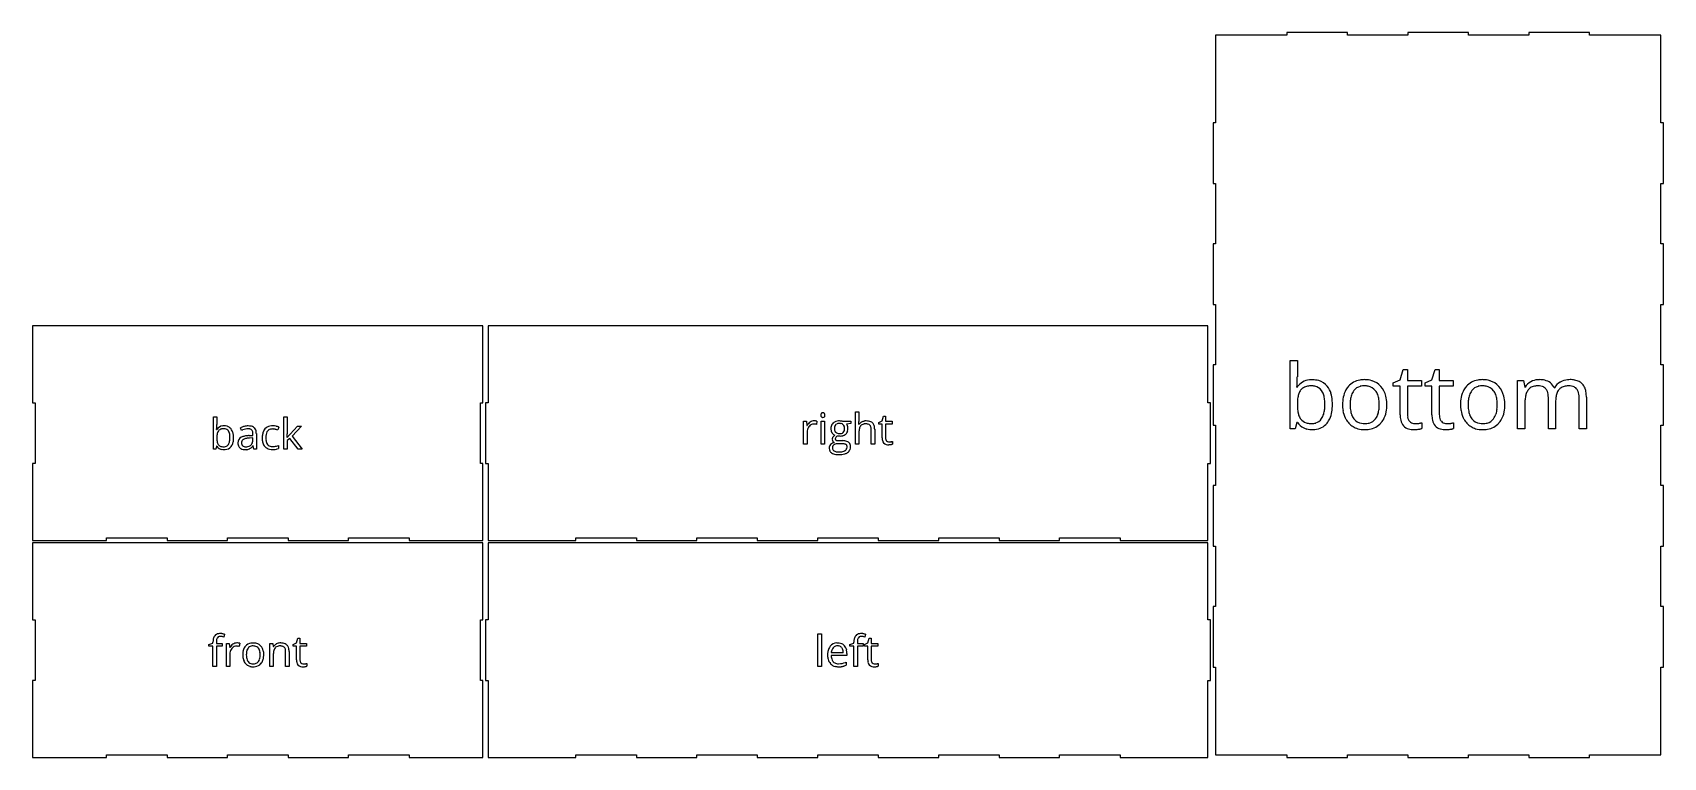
# Model space of a CAD drawing. Header units: millimetres. Extents: x 0 to 1901, y 3 to 848.
import ezdxf

# ---------------------------------------------------------------- set-up
doc = ezdxf.new("R2010")
doc.units = ezdxf.units.MM

msp = doc.modelspace()

# ---------------------------------------------------------------- linework, layer by layer
at = {"layer": 'back_labelLayer'}
for p, q in [((210.7, 362.3), (210.7, 400.2)), ((210.7, 400.2), (214.7, 400.2)), ((214.7, 400.2), (214.7, 391)), ((292.9, 362.3), (292.9, 400.2)), ((292.9, 400.2), (296.9, 400.2)), ((296.9, 400.2), (296.9, 380.1)), ((214.5, 385.4), (214.7, 385.4)), ((243.6, 384.1), (242.3, 387.2)), ((260.8, 380.5), (260.8, 362.3)), ((287, 388.1), (285.7, 384.7)), ((300.1, 379.9), (308.8, 389)), ((313.6, 389), (302.7, 377.6)), ((308.8, 389), (313.6, 389)), ((213.6, 362.3), (210.7, 362.3)), ((214.4, 365.7), (213.6, 362.3)), ((214.7, 365.7), (214.4, 365.7)), ((252.3, 378.1), (256.8, 378.3)), ((256.7, 375.4), (252.7, 375.2)), ((256.7, 373), (256.7, 375.4)), ((256.8, 378.3), (256.8, 380)), ((257, 366.1), (256.8, 366.1)), ((257.8, 362.3), (257, 366.1)), ((260.8, 362.3), (257.8, 362.3)), ((286.6, 366.7), (286.6, 363.2)), ((296.9, 362.3), (292.9, 362.3)), ((296.7, 375.9), (296.9, 375.9)), ((300, 374.9), (296.9, 372.3)), ((296.9, 372.3), (296.9, 362.3)), ((309.4, 362.3), (300, 374.9)), ((302.7, 377.6), (314.3, 362.3)), ((314.3, 362.3), (309.4, 362.3))]:
    msp.add_line(p, q, dxfattribs=at)
for centre, radius, start, end in [((153.7, 390.1), 61, 355.7239, 358.1259), ((164.1, 389.4), 50.6, 355.4715, 355.6528), ((130.2, 390.9), 84.5, 358.1123, 0.0484), ((222.3, 380.2), 9.21, 95.1835, 145.1109), ((227.5, 377.6), 12.7, 160.8926, 171.2334), ((222.1, 379.5), 6.94, 143.3382, 161.256), ((220.8, 380.4), 5.39, 120.1403, 142.4249), ((221.6, 378.9), 7.05, 100.4469, 119.6701), ((222.4, 374.7), 11.4, 89.5731, 100.7324), ((223.1, 375.6), 13.8, 89.8743, 96.8145), ((222.6, 376.7), 9.37, 78.6781, 90.375), ((223.2, 377.1), 12.4, 74.2393, 90.5624), ((223.4, 380.1), 5.91, 35.5408, 79.8011), ((224.1, 380.1), 9.27, 38.5631, 74.067), ((222.7, 379.6), 6.72, 32.7034, 35.5243), ((220.9, 378.5), 8.81, 15.7779, 32.0151), ((215.1, 376.8), 14.9, 6.1649, 16.0396), ((222, 378.4), 11.9, 16.4709, 38.4075), ((215.9, 376.5), 18.3, 5.1338, 16.7973), ((251.2, 370.7), 18.7, 106.3569, 118.335), ((255.4, 359.6), 27.1, 112.2122, 115.9641), ((252.8, 366.4), 19.9, 103.6227, 112.432), ((252, 368.2), 21.3, 104.5162, 106.549), ((251.4, 370.7), 18.8, 90.0714, 104.6521), ((251.2, 372.9), 13.2, 90.4485, 103.7665), ((251.2, 376.1), 10, 83.6507, 90.1753), ((251.5, 372.3), 17.1, 81.568, 90.3249), ((251.6, 379.5), 6.62, 70.5716, 83.9929), ((252.4, 381.8), 4.11, 42.7296, 71.038), ((252.5, 378.8), 10.6, 68.2273, 81.7494), ((252.1, 381.6), 4.52, 20.4094, 41.4479), ((249.6, 380.7), 7.19, 7.8273, 20.6042), ((253.8, 382.2), 6.9, 47.8683, 68.2934), ((245.2, 380), 11.6, 359.6933, 8.0036), ((254.1, 382.7), 6.42, 19.2331, 46.6741), ((250.3, 381.3), 10.4, 6.3379, 19.6815), ((244.8, 380.6), 15.9, 359.8027, 6.6583), ((282.2, 377), 14.4, 153.0875, 170.1051), ((279.2, 378.5), 11.2, 138.655, 152.6854), ((278.7, 378.9), 10.5, 101.4913, 138.3134), ((285.5, 376.5), 13.6, 160.1418, 175.1368), ((279.1, 379), 6.8, 114.4266, 161.6633), ((279.8, 376.9), 8.99, 88.7194, 112.5668), ((280, 373.6), 15.9, 89.5892, 102.1788), ((280, 376.9), 8.98, 87.6749, 89.9748), ((280.1, 371.2), 18.3, 77.7702, 89.9475), ((279.8, 374.3), 11.6, 81.691, 87.5079), ((279.1, 369.2), 16.7, 77.2999, 81.7345), ((278.1, 364.5), 21.5, 74.7802, 77.4497), ((279.1, 367.9), 18, 68.3294, 74.8831), ((279.7, 369.3), 20.2, 74.6797, 77.9579), ((281.6, 376.1), 13.2, 70.0946, 74.7386), ((283.4, 380.9), 8.01, 63.5034, 70.1861), ((284.2, 382.7), 6.04, 62.9282, 63.1884), ((236.6, 376.2), 21.8, 171.0668, 177.8457), ((245.9, 375.7), 31.2, 177.6177, 180.0425), ((241.5, 375.5), 26.8, 179.7763, 185.7075), ((222, 370.9), 8.98, 215.585, 245.8362), ((231, 374.5), 16.2, 185.5925, 194.2051), ((224.2, 372.7), 9.18, 193.943, 208.0218), ((221.4, 371.3), 6.11, 208.5537, 217.5605), ((221.2, 371.2), 5.88, 218.169, 253.8047), ((222.7, 372.5), 10.7, 245.9802, 255.5456), ((222.3, 374.6), 9.41, 253.1382, 266.8483), ((223.1, 374.1), 12.3, 255.7755, 270.3185), ((222.6, 378.2), 13, 266.3776, 270.051), ((222.7, 373.2), 8.08, 269.3869, 285.8631), ((223.1, 375.5), 13.7, 269.9226, 275.5482), ((223.8, 371.4), 9.59, 274.064, 321.4081), ((223.3, 371.1), 5.83, 286.0163, 326.8497), ((220.4, 373), 9.3, 326.7105, 343.6662), ((215, 374.6), 15, 343.4171, 353.6369), ((206.1, 375.8), 23.9, 359.7681, 6.3095), ((206.8, 375.6), 23.2, 353.4935, 0.2205), ((222.4, 372.5), 11.4, 321.3161, 335.5436), ((218.8, 374.1), 15.4, 335.8306, 350.8255), ((210.5, 375.5), 23.8, 350.6563, 0.338), ((208.2, 375.7), 26, 359.8779, 5.4094), ((246.3, 369.9), 7.01, 115.4905, 182.3568), ((249.5, 369.6), 10.2, 179.5457, 192.6949), ((246.1, 368.7), 6.66, 192.0828, 227.4521), ((246.3, 369), 6.98, 227.769, 237.805), ((246.9, 370.1), 8.22, 238.3273, 258.9184), ((249.8, 363.5), 14.3, 101.3568, 117.0799), ((247.9, 370), 4.32, 120.9734, 172.418), ((250, 369.6), 6.4, 171.2122, 180.2058), ((249.3, 369.6), 5.79, 179.5266, 192.7787), ((247.4, 369.1), 3.78, 192.3264, 222.058), ((247.2, 369), 3.61, 222.5805, 229.2547), ((247.7, 369.6), 4.41, 229.7837, 254.2724), ((247.7, 374.2), 12.4, 258.672, 270.4047), ((249, 368.4), 6.22, 113.5887, 121.6805), ((250.5, 364.8), 10.1, 102.7995, 113.2433), ((248.4, 371.8), 6.69, 253.9397, 266.4534), ((252.6, 350.3), 27.8, 92.4696, 101.7065), ((247.8, 380), 18.2, 269.9539, 273.1491), ((248.6, 374.2), 9.11, 266.0783, 270.059), ((252.3, 357.1), 18.1, 96.3545, 102.9953), ((248.7, 376.3), 11.2, 269.5792, 282.0414), ((248.1, 375.5), 13.8, 272.9335, 281.4139), ((253.6, 345.5), 29.8, 91.8565, 96.4478), ((249, 371.2), 9.35, 281.298, 293.7314), ((249.5, 372.7), 7.46, 281.7121, 306.4594), ((253.5, 338.6), 39.6, 91.7165, 92.9096), ((249.7, 369.5), 7.47, 294.3933, 304.7372), ((249.9, 372.1), 6.77, 306.9881, 313.856), ((247.7, 372.3), 10.9, 304.8486, 314.8531), ((249.8, 372), 6.79, 314.1892, 347.427), ((243.6, 376.5), 16.8, 314.7445, 321.7072), ((246.4, 372.9), 10.3, 346.9178, 0.2825), ((243.8, 373), 12.9, 359.8179, 0.0004), ((290, 375.6), 22.4, 169.8978, 180.3689), ((292.1, 375.4), 24.5, 179.9389, 183.9815), ((285.5, 374.9), 17.9, 183.5914, 196.354), ((279.6, 373.1), 11.7, 196.0167, 221.1349), ((278.5, 372.2), 10.3, 221.7976, 256.8021), ((294.2, 375.6), 22.4, 174.531, 180.155), ((291.5, 375.4), 19.6, 179.7041, 188.0744), ((284.4, 374.4), 12.5, 187.9315, 200.3885), ((280.6, 373), 8.41, 200.4183, 216.6393), ((279, 371.8), 6.44, 216.9695, 261.3103), ((279.7, 376.9), 15.1, 256.4244, 270.489), ((279.7, 375.1), 9.81, 260.1359, 270.2692), ((279.6, 382.3), 17, 270.2658, 286.2891), ((279.8, 384), 22.2, 269.9655, 272.8643), ((280.2, 378.8), 17, 272.5981, 282.1878), ((281.3, 373.4), 11.5, 282.0344, 296.9455), ((278.6, 386.1), 20.9, 286.0461, 292.3654), ((165.2, 385.2), 131.9, 356.0329, 356.6443), ((128.6, 387.6), 168.5, 356.0207, 356.0552), ((217.5, 382.1), 79.5, 356.6325, 357.491), ((269.9, 380.1), 27, 358.2739, 359.8928), ((248.9, 380.7), 48, 357.5041, 358.3307), ((316.5, 362.1), 24, 142.3234, 144.7075), ((329.3, 352.2), 40.1, 140.4331, 142.3366), ((345.9, 338.5), 61.7, 139.2799, 140.4703), ((365.2, 322), 87.1, 138.3418, 139.2877)]:
    msp.add_arc(centre, radius, start, end, dxfattribs=at)
at = {"layer": 'back_outsideCutPath'}
for p, q in [((0, 506), (0, 416.2)), ((525, 506), (0, 506)), ((525, 486.8), (525, 506)), ((525, 416.2), (525, 486.8)), ((0, 416.2), (3, 416.2)), ((3, 416.2), (3, 345.8)), ((522, 345.8), (522, 416.2)), ((522, 416.2), (525, 416.2)), ((3, 345.8), (0, 345.8)), ((0, 345.8), (0, 275.2)), ((525, 345.8), (522, 345.8)), ((525, 256), (525, 345.8)), ((0, 275.2), (0, 256)), ((0, 256), (86.2, 256)), ((86.2, 256), (86.2, 259)), ((86.2, 259), (156.8, 259)), ((156.8, 259), (156.8, 256)), ((156.8, 256), (227.2, 256)), ((227.2, 256), (227.2, 259)), ((227.2, 259), (297.8, 259)), ((297.8, 259), (297.8, 256)), ((297.8, 256), (368.2, 256)), ((368.2, 256), (368.2, 259)), ((368.2, 259), (438.8, 259)), ((438.8, 259), (438.8, 256)), ((438.8, 256), (509.2, 256)), ((509.2, 256), (525, 256))]:
    msp.add_line(p, q, dxfattribs=at)
at = {"layer": 'bottom_labelLayer'}
for p, q in [((1465.8, 386.1), (1465.8, 465.9)), ((1465.8, 465.9), (1474.3, 465.9)), ((1474.3, 465.9), (1474.3, 446.5)), ((1586.1, 439.8), (1594.2, 443.3)), ((1586.1, 435.7), (1586.1, 439.8)), ((1594.2, 443.3), (1597.7, 455.3)), ((1597.7, 455.3), (1602.7, 455.3)), ((1602.7, 455.3), (1602.7, 442.3)), ((1602.7, 442.3), (1619, 442.3)), ((1619, 442.3), (1619, 435.7)), ((1623.2, 439.8), (1631.2, 443.3)), ((1623.2, 435.7), (1623.2, 439.8)), ((1631.2, 443.3), (1634.8, 455.3)), ((1634.8, 455.3), (1639.7, 455.3)), ((1639.7, 455.3), (1639.7, 442.3)), ((1639.7, 442.3), (1656, 442.3)), ((1656, 442.3), (1656, 435.7)), ((1731.1, 386.1), (1731.1, 442.3)), ((1731.1, 442.3), (1738, 442.3)), ((1738, 442.3), (1739.4, 434.6)), ((1473.9, 434.8), (1474.3, 434.8)), ((1594.2, 435.7), (1586.1, 435.7)), ((1594.2, 402.3), (1594.2, 435.7)), ((1619, 435.7), (1602.7, 435.7)), ((1602.7, 435.7), (1602.7, 402.6)), ((1631.2, 435.7), (1623.2, 435.7)), ((1631.2, 402.3), (1631.2, 435.7)), ((1656, 435.7), (1639.7, 435.7)), ((1639.7, 435.7), (1639.7, 402.6)), ((1739.4, 434.6), (1739.8, 434.6)), ((1766.9, 386.1), (1766.9, 422.7)), ((1773.6, 433.8), (1774.1, 433.8)), ((1802.7, 386.1), (1802.7, 422.7)), ((1811.2, 422.8), (1811.2, 386.1)), ((1739.6, 415.6), (1739.6, 386.1)), ((1775.4, 417.5), (1775.4, 386.1)), ((1471.9, 386.1), (1465.8, 386.1)), ((1473.7, 393.4), (1471.9, 386.1)), ((1474.3, 393.4), (1473.7, 393.4)), ((1619.4, 393.2), (1619.4, 386.6)), ((1656.4, 393.2), (1656.4, 386.6)), ((1739.6, 386.1), (1731.1, 386.1)), ((1775.4, 386.1), (1766.9, 386.1)), ((1811.2, 386.1), (1802.7, 386.1))]:
    msp.add_line(p, q, dxfattribs=at)
for centre, radius, start, end in [((1346.2, 444.7), 128, 355.7239, 358.1259), ((1296.8, 446.4), 177.4, 358.1123, 0.0484), ((1490.2, 423.8), 19.4, 95.1835, 145.1109), ((1491.9, 414.2), 29.1, 89.8743, 96.8145), ((1492.2, 417.2), 26, 74.2393, 90.5624), ((1493.9, 423.5), 19.5, 38.5631, 74.067), ((1550.6, 420.6), 22.5, 99.1759, 137.9833), ((1552.8, 410.3), 33.1, 89.7326, 100.076), ((1553.2, 414.7), 28.6, 73.5223, 90.5692), ((1554.9, 420.8), 22.3, 41.1446, 73.2134), ((1688.1, 420.6), 22.5, 99.1759, 137.9833), ((1690.3, 410.3), 33.1, 89.7326, 100.076), ((1690.8, 414.7), 28.6, 73.5223, 90.5692), ((1692.4, 420.8), 22.3, 41.1446, 73.2134), ((1754.2, 426.1), 16.7, 117.121, 149.5424), ((1755.9, 423.1), 20.2, 93.8343, 117.5072), ((1756.4, 418.9), 24.4, 89.9662, 94.2831), ((1756.7, 415.5), 27.9, 77.5572, 90.5513), ((1759.3, 426.6), 16.4, 52.7027, 78.0054), ((1760.2, 428.3), 14.5, 22.2098, 51.4971), ((1789.5, 425), 17.8, 119.4042, 150.1829), ((1791.4, 422), 21.3, 118.2584, 120.063), ((1791.4, 421.8), 21.5, 95.8635, 117.9693), ((1792.2, 416.5), 26.9, 89.9197, 96.2618), ((1792.4, 413.8), 29.6, 79.9361, 90.3804), ((1794.4, 424.4), 18.7, 62.9723, 80.1665), ((1796.4, 428.7), 14, 44.229, 62.6229), ((1795.8, 428.4), 14.7, 19.5612, 43.3161), ((1368, 443.2), 106.2, 355.4715, 355.6529), ((1520.1, 415.3), 45.8, 171.0668, 177.8457), ((1501.2, 418.4), 26.6, 160.8926, 171.2334), ((1489.8, 422.4), 14.6, 143.3382, 161.256), ((1487.1, 424.2), 11.3, 120.1403, 142.4249), ((1488.7, 421.1), 14.8, 100.4469, 119.6701), ((1490.5, 412.2), 23.9, 89.5731, 100.7324), ((1490.8, 416.4), 19.7, 78.6781, 90.375), ((1492.5, 423.5), 12.4, 35.5408, 79.8011), ((1491.1, 422.5), 14.1, 32.7034, 35.5242), ((1487.3, 420.3), 18.5, 15.7779, 32.0151), ((1475.1, 416.8), 31.2, 6.1649, 16.0396), ((1456.1, 414.6), 50.3, 359.7681, 6.3095), ((1489.5, 420.1), 25.1, 16.4709, 38.4075), ((1476.7, 416.1), 38.4, 5.1338, 16.7973), ((1460.6, 414.4), 54.6, 359.8779, 5.4094), ((1571.2, 414.6), 44.2, 169.2443, 180.3881), ((1556.2, 417.5), 28.9, 150.7111, 169.4695), ((1551.4, 420), 23.5, 138.1759, 150.2287), ((1580.8, 414.5), 45, 173.0086, 180.2464), ((1564.5, 416.5), 28.6, 162.0653, 173.1675), ((1554.1, 420), 17.6, 142.9026, 162.375), ((1550.8, 422.3), 13.6, 103.4685, 142.3119), ((1552.5, 415.9), 20.3, 89.4806, 103.8805), ((1552.8, 414.6), 21.5, 79.3453, 90.3175), ((1554.4, 421.9), 14, 37.9578, 80.4006), ((1551.6, 419.9), 17.5, 20.0257, 37.4351), ((1542.9, 416.7), 26.8, 7.744, 20.069), ((1527.3, 414.5), 42.5, 359.7076, 7.8973), ((1551.7, 418.1), 26.5, 13.5014, 41.0703), ((1539.3, 414.9), 39.3, 1.1277, 13.88), ((1708.7, 414.6), 44.2, 169.2443, 180.3881), ((1693.7, 417.5), 28.9, 150.7111, 169.4695), ((1688.9, 420), 23.5, 138.1759, 150.2287), ((1718.3, 414.5), 45, 173.0086, 180.2464), ((1702.1, 416.5), 28.6, 162.0653, 173.1675), ((1691.7, 420), 17.6, 142.9026, 162.375), ((1688.3, 422.3), 13.6, 103.4685, 142.3119), ((1690, 415.9), 20.3, 89.4806, 103.8805), ((1690.3, 414.6), 21.5, 79.3453, 90.3175), ((1692, 421.9), 14, 37.9578, 80.4006), ((1689.1, 419.9), 17.5, 20.0257, 37.4351), ((1680.4, 416.7), 26.8, 7.744, 20.069), ((1664.9, 414.5), 42.5, 359.7076, 7.8973), ((1689.2, 418.1), 26.5, 13.5014, 41.0703), ((1676.9, 414.9), 39.3, 1.1277, 13.88), ((1782.4, 416.4), 42.8, 171.3042, 178.3502), ((1765.1, 419.1), 25.3, 161.0234, 171.4469), ((1754.7, 422.7), 14.3, 143.077, 161.3914), ((1752.1, 424.5), 11.2, 123.7021, 142.3022), ((1753.2, 422.6), 13.4, 101.1546, 123.0656), ((1754.9, 415), 21.1, 89.5573, 101.4832), ((1755.1, 416.2), 19.9, 85.5238, 90.0793), ((1755.6, 422), 14.1, 72.3601, 85.9562), ((1757.3, 426.9), 8.93, 41.0611, 72.8994), ((1756.1, 426.1), 10.3, 20.7071, 40.0218), ((1751, 424.2), 15.8, 7.9865, 20.795), ((1741.8, 422.8), 25.1, 359.6948, 8.1472), ((1812.8, 417.7), 37.4, 172.3777, 180.183), ((1798.6, 419.7), 23.1, 160.8732, 172.5273), ((1790.1, 422.7), 14.1, 140.9765, 161.1699), ((1787.9, 424.4), 11.3, 122.3597, 140.2884), ((1789.1, 422.1), 13.8, 101.0032, 121.7841), ((1790.8, 414.2), 21.9, 89.5621, 101.2962), ((1790.9, 416.4), 19.8, 85.8145, 90.0685), ((1791.5, 422), 14.1, 72.6395, 86.2568), ((1793.1, 426.9), 8.96, 41.0408, 73.1793), ((1792, 426.1), 10.3, 20.7071, 40.0218), ((1786.9, 424.2), 15.8, 7.9865, 20.795), ((1777.6, 422.8), 25.1, 359.6948, 8.1472), ((1786.9, 425), 24.2, 7.5042, 19.9645), ((1772.2, 423), 39, 359.7107, 7.6907), ((1539.9, 414.3), 65.6, 177.6177, 180.0425), ((1530.6, 414.1), 56.3, 179.7763, 185.7075), ((1508.4, 411.8), 34, 185.5925, 194.2051), ((1494.2, 408.1), 19.3, 193.943, 208.0218), ((1486.3, 408.7), 19.5, 326.7105, 343.6662), ((1474.9, 412.1), 31.4, 343.4171, 353.6369), ((1457.7, 414.2), 48.8, 353.4935, 0.2205), ((1482.7, 411), 32.3, 335.8306, 350.8255), ((1465.3, 414), 49.9, 350.6563, 0.338), ((1569.6, 414.1), 42.6, 179.7745, 189.0933), ((1558.6, 412.3), 31.5, 188.9102, 205.3171), ((1578.9, 414.1), 43.1, 179.706, 187.9161), ((1563.1, 411.8), 27.1, 187.7639, 200.0977), ((1554.4, 408.6), 17.9, 200.0846, 216.9132), ((1550.9, 408.8), 18.3, 323.0089, 342.639), ((1540.4, 412.3), 29.3, 342.3616, 353.7538), ((1525, 414.1), 44.8, 353.5363, 0.2014), ((1549.5, 411), 28.9, 330.2507, 349.4116), ((1534.7, 414), 44, 349.1762, 0.3863), ((1528.7, 414.3), 49.9, 359.9919, 1.542), ((1620.9, 402), 26.8, 179.3551, 192.8478), ((1619.8, 402.5), 17.1, 179.6417, 189.7506), ((1613.7, 401.4), 11, 189.548, 205.7874), ((1658, 402), 26.8, 179.3551, 192.8478), ((1656.9, 402.5), 17.1, 179.6417, 189.7506), ((1650.8, 401.4), 11, 189.548, 205.7874), ((1707.1, 414.1), 42.6, 179.7745, 189.0933), ((1696.2, 412.3), 31.5, 188.9102, 205.3171), ((1716.5, 414.1), 43.1, 179.706, 187.9161), ((1700.7, 411.8), 27.1, 187.7639, 200.0977), ((1691.9, 408.6), 17.9, 200.0846, 216.9132), ((1688.4, 408.8), 18.3, 323.0089, 342.639), ((1678, 412.3), 29.3, 342.3616, 353.7538), ((1662.5, 414.1), 44.8, 353.5363, 0.2014), ((1687, 411), 28.9, 330.2507, 349.4116), ((1672.2, 414), 44, 349.1762, 0.3863), ((1666.2, 414.3), 49.9, 359.9919, 1.542), ((1798.9, 415.6), 59.3, 178.0976, 180.0253), ((1822.6, 417.5), 47.2, 179.894, 180.0001), ((1489.6, 404.3), 18.8, 215.585, 245.8362), ((1488.4, 405.2), 12.8, 208.5537, 217.5605), ((1487.9, 405), 12.3, 218.169, 253.8047), ((1491, 407.6), 22.5, 245.9802, 255.5456), ((1490.2, 412), 19.8, 253.1382, 266.8483), ((1491.8, 410.9), 25.8, 255.7755, 270.3185), ((1490.9, 419.6), 27.4, 266.3776, 270.0511), ((1491.1, 409.2), 17, 269.3869, 285.8631), ((1492, 414), 28.9, 269.9226, 275.5482), ((1493.3, 405.3), 20.1, 274.064, 321.4081), ((1492.3, 404.6), 12.2, 286.0163, 326.8497), ((1490.4, 407.7), 23.9, 321.3161, 335.5436), ((1555.4, 410.9), 28, 205.656, 208.4461), ((1551.2, 408.3), 23, 207.7947, 238.6758), ((1551.5, 408.9), 23.7, 238.8116, 253.2428), ((1551.2, 406.3), 13.9, 217.301, 261.7099), ((1552.4, 412.4), 27.3, 253.5437, 270.4182), ((1552.7, 413.4), 21.1, 260.5033, 270.2477), ((1552.7, 418.1), 33, 269.7503, 279.8033), ((1553, 412), 19.8, 269.4482, 284.7256), ((1554.5, 406.2), 13.8, 284.5662, 322.6334), ((1554.8, 408), 22.7, 278.8959, 317.9979), ((1554, 408.7), 23.7, 318.144, 329.7566), ((1607.5, 398.3), 12.9, 190.3818, 253.8772), ((1611.3, 400.3), 8.26, 206.1294, 221.4084), ((1610.1, 407.3), 22.2, 253.7848, 270.8853), ((1611, 400.1), 7.91, 221.5949, 262.3505), ((1611.6, 403.5), 11.4, 261.3266, 270.1913), ((1610.5, 406.9), 21.8, 270.0031, 270.7606), ((1610.3, 411.6), 26.5, 270.8933, 275.5484), ((1611.7, 420.1), 28, 269.8804, 278.3028), ((1609.3, 421.9), 36.9, 275.526, 279.294), ((1610.2, 417), 31.8, 279.1863, 280.1143), ((1612, 417.9), 25.8, 278.4155, 279.008), ((1611.6, 409.2), 24, 280.007, 283.3735), ((1608.9, 437.9), 46, 278.959, 280.5104), ((1613.8, 400.3), 14.8, 283.3069, 288.1198), ((1611.9, 421.9), 29.7, 280.4848, 282.6268), ((1614.5, 410.3), 17.8, 282.5877, 285.5795), ((1615.8, 394.2), 8.37, 287.9888, 295.3048), ((1615.8, 405.4), 12.8, 285.7238, 286.2563), ((1644.5, 398.3), 12.9, 190.3818, 253.8772), ((1648.3, 400.3), 8.26, 206.1294, 221.4084), ((1647.2, 407.3), 22.2, 253.7848, 270.8853), ((1648.1, 400.1), 7.91, 221.5949, 262.3505), ((1648.7, 403.5), 11.4, 261.3266, 270.1913), ((1647.5, 406.9), 21.8, 270.0031, 270.7606), ((1647.4, 411.6), 26.5, 270.8933, 275.5484), ((1648.8, 420.1), 28, 269.8804, 278.3028), ((1646.4, 421.9), 36.9, 275.526, 279.294), ((1647.3, 417), 31.8, 279.1863, 280.1143), ((1649.1, 417.9), 25.8, 278.4155, 279.008), ((1648.7, 409.2), 24, 280.007, 283.3735), ((1645.9, 437.9), 46, 278.959, 280.5104), ((1648.9, 421.9), 29.7, 280.4848, 282.6268), ((1650.8, 400.3), 14.8, 283.3069, 288.1198), ((1651.6, 410.3), 17.8, 282.5877, 285.5795), ((1652.9, 394.2), 8.37, 287.9888, 295.3048), ((1652.9, 405.4), 12.8, 285.7238, 286.2563), ((1692.9, 410.9), 28, 205.656, 208.4461), ((1688.7, 408.3), 23, 207.7947, 238.6758), ((1689, 408.9), 23.7, 238.8116, 253.2428), ((1688.8, 406.3), 13.9, 217.301, 261.7099), ((1689.9, 412.4), 27.3, 253.5437, 270.4182), ((1690.2, 413.4), 21.1, 260.5033, 270.2477), ((1690.3, 418.1), 33, 269.7503, 279.8033), ((1690.5, 412), 19.8, 269.4482, 284.7256), ((1692.1, 406.2), 13.8, 284.5662, 322.6334), ((1692.4, 408), 22.7, 278.8959, 317.9979), ((1691.6, 408.7), 23.7, 318.144, 329.7566)]:
    msp.add_arc(centre, radius, start, end, dxfattribs=at)
at = {"layer": 'bottom_outsideCutPath'}
for p, q in [((1379, 845), (1379, 742.8)), ((1391.8, 845), (1379, 845)), ((1462.2, 845), (1391.8, 845)), ((1532.8, 848), (1462.2, 848)), ((1462.2, 848), (1462.2, 845)), ((1532.8, 845), (1532.8, 848)), ((1603.2, 845), (1532.8, 845)), ((1673.8, 848), (1603.2, 848)), ((1603.2, 848), (1603.2, 845)), ((1673.8, 845), (1673.8, 848)), ((1744.2, 845), (1673.8, 845)), ((1814.8, 848), (1744.2, 848)), ((1744.2, 848), (1744.2, 845)), ((1814.8, 845), (1814.8, 848)), ((1898, 845), (1814.8, 845)), ((1898, 813.2), (1898, 845)), ((1898, 742.8), (1898, 813.2)), ((1379, 742.8), (1376, 742.8)), ((1376, 742.8), (1376, 672.2)), ((1901, 742.8), (1898, 742.8)), ((1901, 672.2), (1901, 742.8)), ((1376, 672.2), (1379, 672.2)), ((1379, 672.2), (1379, 601.8)), ((1898, 601.8), (1898, 672.2)), ((1898, 672.2), (1901, 672.2)), ((1379, 601.8), (1376, 601.8)), ((1376, 601.8), (1376, 531.2)), ((1901, 601.8), (1898, 601.8)), ((1901, 531.2), (1901, 601.8)), ((1376, 531.2), (1379, 531.2)), ((1379, 531.2), (1379, 460.8)), ((1898, 460.8), (1898, 531.2)), ((1898, 531.2), (1901, 531.2)), ((1379, 460.8), (1376, 460.8)), ((1376, 460.8), (1376, 390.2)), ((1901, 460.8), (1898, 460.8)), ((1901, 390.2), (1901, 460.8)), ((1376, 390.2), (1379, 390.2)), ((1379, 390.2), (1379, 319.8)), ((1898, 319.8), (1898, 390.2)), ((1898, 390.2), (1901, 390.2)), ((1379, 319.8), (1376, 319.8)), ((1376, 319.8), (1376, 249.2)), ((1901, 319.8), (1898, 319.8)), ((1901, 249.2), (1901, 319.8)), ((1376, 249.2), (1379, 249.2)), ((1379, 249.2), (1379, 178.8)), ((1898, 178.8), (1898, 249.2)), ((1898, 249.2), (1901, 249.2)), ((1379, 178.8), (1376, 178.8)), ((1376, 178.8), (1376, 108.2)), ((1901, 178.8), (1898, 178.8)), ((1901, 108.2), (1901, 178.8)), ((1376, 108.2), (1379, 108.2)), ((1379, 108.2), (1379, 37.8)), ((1898, 6), (1898, 108.2)), ((1898, 108.2), (1901, 108.2)), ((1379, 37.8), (1379, 6)), ((1379, 6), (1462.2, 6)), ((1462.2, 6), (1462.2, 3)), ((1462.2, 3), (1532.8, 3)), ((1532.8, 3), (1532.8, 6)), ((1532.8, 6), (1603.2, 6)), ((1603.2, 6), (1603.2, 3)), ((1603.2, 3), (1673.8, 3)), ((1673.8, 3), (1673.8, 6)), ((1673.8, 6), (1744.2, 6)), ((1744.2, 6), (1744.2, 3)), ((1744.2, 3), (1814.8, 3)), ((1814.8, 3), (1814.8, 6)), ((1814.8, 6), (1885.2, 6)), ((1885.2, 6), (1898, 6))]:
    msp.add_line(p, q, dxfattribs=at)
at = {"layer": 'front_labelLayer'}
for p, q in [((205.4, 134.6), (210.2, 136)), ((205.4, 132.7), (205.4, 134.6)), ((210.2, 136), (210.2, 137.5)), ((214.3, 137.6), (214.3, 135.9)), ((214.3, 135.9), (221.1, 135.9)), ((221.1, 135.9), (221.1, 132.7)), ((223.8, 146.5), (222.8, 143.3)), ((226, 109.1), (226, 135.9)), ((226, 135.9), (229.3, 135.9)), ((229.3, 135.9), (229.8, 130.9)), ((241.4, 136.1), (240.8, 132.3)), ((276.6, 109.1), (276.6, 135.9)), ((276.6, 135.9), (279.9, 135.9)), ((279.9, 135.9), (280.5, 132.2)), ((303.7, 134.7), (307.6, 136.4)), ((303.7, 132.7), (303.7, 134.7)), ((307.6, 136.4), (309.3, 142.1)), ((309.3, 142.1), (311.6, 142.1)), ((311.6, 142.1), (311.6, 135.9)), ((311.6, 135.9), (319.4, 135.9)), ((319.4, 135.9), (319.4, 132.7)), ((210.2, 132.7), (205.4, 132.7)), ((210.2, 109.1), (210.2, 132.7)), ((221.1, 132.7), (214.3, 132.7)), ((214.3, 132.7), (214.3, 109.1)), ((229.8, 130.9), (230, 130.9)), ((230, 123.5), (230, 109.1)), ((280.5, 132.2), (280.7, 132.2)), ((280.6, 123.2), (280.6, 109.1)), ((294.9, 109.1), (294.9, 126.4)), ((298.9, 126.6), (298.9, 109.1)), ((307.6, 132.7), (303.7, 132.7)), ((307.6, 116.8), (307.6, 132.7)), ((319.4, 132.7), (311.6, 132.7)), ((311.6, 132.7), (311.6, 117)), ((214.3, 109.1), (210.2, 109.1)), ((230, 109.1), (226, 109.1)), ((280.6, 109.1), (276.6, 109.1)), ((298.9, 109.1), (294.9, 109.1)), ((319.6, 112.5), (319.6, 109.4))]:
    msp.add_line(p, q, dxfattribs=at)
for centre, radius, start, end in [((226.6, 137.7), 16.4, 167.5776, 180.6587), ((218.9, 139.5), 8.5, 141.7434, 168.2322), ((217.7, 140.2), 7.11, 98.2551, 139.6203), ((228.2, 137.8), 13.9, 171.6528, 178.4384), ((233.4, 137.6), 19.1, 178.1973, 180.0232), ((222.6, 138.7), 8.28, 161.8438, 171.7847), ((219.2, 139.8), 4.69, 145.0689, 162.1802), ((218.2, 140.5), 3.51, 102.7677, 144.338), ((218.8, 135.1), 12.3, 89.6697, 99.9314), ((218.7, 138.6), 5.47, 89.4859, 103.4198), ((218.8, 134.3), 13.1, 81.5641, 89.7017), ((218.7, 135.3), 8.72, 83.0761, 89.7927), ((218.2, 131), 13, 76.5183, 83.0217), ((217.9, 127.9), 19.5, 75.974, 81.6565), ((216.7, 124.6), 19.7, 71.9613, 76.5918), ((216.3, 121.4), 26.2, 73.2964, 76.0946), ((241.9, 124.2), 13.7, 139.4139, 150.6033), ((239.4, 126.3), 10.5, 124.2321, 139.4161), ((238.1, 128.3), 8.08, 89.6797, 124.4406), ((238.2, 117.8), 18.6, 84.9923, 90.1281), ((238.7, 122.8), 13.6, 78.4892, 85.0266), ((256.1, 125.5), 10.7, 99.1759, 137.9833), ((257.2, 120.6), 15.7, 89.7326, 100.076), ((257.4, 122.7), 13.6, 73.5223, 90.5692), ((258.2, 125.6), 10.6, 41.1446, 73.2134), ((287.7, 127.8), 8.21, 116.9443, 147.6526), ((288.5, 126.4), 9.87, 115.8072, 117.6067), ((288.9, 125.4), 11, 94.3227, 115.5454), ((289.2, 123.1), 13.3, 89.9579, 94.7109), ((289.3, 120.4), 16, 80.5585, 90.3538), ((290.3, 126.2), 10.1, 65.1094, 80.7638), ((291.5, 128.7), 7.28, 46.5584, 64.8782), ((291.6, 129), 7.02, 19.3849, 45.5997), ((242.3, 123.5), 12.3, 173.6908, 180.0883), ((239.3, 124), 9.25, 138.9576, 174.5422), ((239.6, 123.7), 9.61, 135.6209, 138.8378), ((237.8, 125.7), 7.02, 89.6335, 137.0881), ((237.9, 123.2), 9.51, 87.3437, 89.966), ((237.7, 120.2), 12.4, 81.5884, 87.1917), ((236.9, 114.9), 17.9, 77.4454, 81.636), ((265.9, 122.7), 21, 169.2443, 180.3881), ((265.2, 122.4), 20.3, 179.7745, 189.0933), ((260, 121.6), 15, 188.9102, 205.3171), ((258.8, 124.1), 13.8, 150.7111, 169.4695), ((258.4, 120.9), 13.3, 205.656, 208.4461), ((256.4, 119.7), 11, 207.7947, 238.6758), ((256.5, 125.2), 11.2, 138.1759, 150.2287), ((270.5, 122.6), 21.4, 173.0086, 180.2464), ((269.6, 122.4), 20.5, 179.706, 187.9161), ((262.8, 123.6), 13.6, 162.0653, 173.1675), ((262.1, 121.3), 12.9, 187.7639, 200.0977), ((257.8, 125.3), 8.38, 142.9026, 162.375), ((257.9, 119.8), 8.5, 200.0846, 216.9132), ((256.2, 126.4), 6.45, 103.4685, 142.3119), ((256.4, 118.7), 6.64, 217.301, 261.7099), ((257, 123.3), 9.65, 89.4806, 103.8805), ((257.2, 122.7), 10.2, 79.3453, 90.3175), ((258, 126.2), 6.67, 37.9578, 80.4006), ((258, 118.7), 6.55, 284.5662, 322.6334), ((256.6, 125.2), 8.34, 20.0257, 37.435), ((256.3, 119.9), 8.7, 323.0089, 342.6391), ((252.5, 123.7), 12.7, 7.744, 20.069), ((251.3, 121.6), 13.9, 342.3616, 353.7538), ((245, 122.6), 20.2, 359.7076, 7.8973), ((243.9, 122.4), 21.3, 353.5363, 0.2014), ((256.6, 124.3), 12.6, 13.5014, 41.0703), ((257.8, 119.8), 11.3, 318.144, 329.7566), ((255.6, 121), 13.7, 330.2507, 349.4116), ((250.8, 122.8), 18.7, 1.1277, 13.88), ((248.5, 122.4), 20.9, 349.1762, 0.3863), ((245.7, 122.5), 23.8, 359.9919, 1.542), ((299.8, 123.5), 19.1, 171.1766, 178.3218), ((306.6, 123.2), 26, 178.081, 180.0237), ((292.3, 124.7), 11.5, 159.9534, 171.3801), ((287.7, 126.4), 6.63, 140.1519, 160.3146), ((286.9, 126.9), 5.71, 118.5439, 139.1927), ((287.8, 125.2), 7.64, 100.1176, 118.1603), ((288.6, 120.7), 12.3, 89.5933, 100.3718), ((288.8, 122.2), 10.7, 84.0198, 90.1511), ((289.2, 125.6), 7.26, 71.0828, 84.3691), ((290.1, 128.2), 4.57, 43.3791, 71.5386), ((289.8, 128.1), 4.82, 22.7024, 42.342), ((287.7, 127.2), 7.16, 8.4931, 22.658), ((283.4, 126.5), 11.5, 359.6714, 8.6877), ((287.5, 127.5), 11.4, 6.9634, 19.8363), ((281.3, 126.6), 17.7, 359.7632, 7.2116), ((320.3, 116.7), 12.7, 179.3551, 192.8478), ((319.8, 116.9), 8.16, 179.6417, 189.7506), ((316.9, 116.4), 5.23, 189.548, 205.7874), ((315.7, 115.9), 3.93, 206.1294, 221.4084), ((256.5, 120), 11.3, 238.8116, 253.2428), ((257, 121.6), 13, 253.5437, 270.4182), ((257.1, 122.1), 10.1, 260.5033, 270.2477), ((257.1, 124.4), 15.7, 269.7503, 279.8033), ((257.3, 121.4), 9.41, 269.4482, 284.7256), ((258.1, 119.5), 10.8, 278.8959, 317.9979), ((313.9, 114.9), 6.13, 190.3818, 253.8772), ((315.2, 119.2), 10.6, 253.7848, 270.8853), ((315.6, 115.8), 3.76, 221.5949, 262.3505), ((315.9, 117.4), 5.42, 261.3266, 270.1913), ((315.3, 119), 10.4, 270.0031, 270.7606), ((315.3, 121.3), 12.6, 270.8933, 275.5484), ((315.9, 125.3), 13.3, 269.8804, 278.3028), ((314.8, 126.2), 17.6, 275.526, 279.2939), ((315.2, 123.8), 15.2, 279.1863, 280.1143), ((316.1, 124.2), 12.3, 278.4154, 279.008), ((315.9, 120.1), 11.4, 280.007, 283.3735), ((314.6, 133.8), 21.9, 278.959, 280.5105), ((316.9, 115.9), 7.05, 283.3069, 288.1198), ((316, 126.2), 14.2, 280.4847, 282.6268), ((317.2, 120.6), 8.47, 282.5877, 285.5795), ((317.9, 113), 3.99, 287.9888, 295.3048), ((317.9, 118.3), 6.09, 285.724, 286.256)]:
    msp.add_arc(centre, radius, start, end, dxfattribs=at)
at = {"layer": 'front_outsideCutPath'}
for p, q in [((0, 253), (0, 163.2)), ((525, 253), (0, 253)), ((525, 233.8), (525, 253)), ((525, 163.2), (525, 233.8)), ((0, 163.2), (3, 163.2)), ((3, 163.2), (3, 92.8)), ((522, 92.8), (522, 163.2)), ((522, 163.2), (525, 163.2)), ((3, 92.8), (0, 92.8)), ((0, 92.8), (0, 22.2)), ((525, 92.8), (522, 92.8)), ((525, 3), (525, 92.8)), ((0, 22.2), (0, 3)), ((0, 3), (86.2, 3)), ((86.2, 3), (86.2, 6)), ((86.2, 6), (156.8, 6)), ((156.8, 6), (156.8, 3)), ((156.8, 3), (227.2, 3)), ((227.2, 3), (227.2, 6)), ((227.2, 6), (297.8, 6)), ((297.8, 6), (297.8, 3)), ((297.8, 3), (368.2, 3)), ((368.2, 3), (368.2, 6)), ((368.2, 6), (438.8, 6)), ((438.8, 6), (438.8, 3)), ((438.8, 3), (509.2, 3)), ((509.2, 3), (525, 3))]:
    msp.add_line(p, q, dxfattribs=at)
at = {"layer": 'left_labelLayer'}
for p, q in [((915.5, 109.1), (915.5, 147.1)), ((915.5, 147.1), (919.6, 147.1)), ((919.6, 147.1), (919.6, 109.1)), ((952.6, 134.6), (957.4, 136)), ((952.6, 132.7), (952.6, 134.6)), ((957.4, 136), (957.4, 137.5)), ((961.5, 137.6), (961.5, 135.9)), ((961.5, 135.9), (968.3, 135.9)), ((968.3, 135.9), (968.3, 132.7)), ((969.6, 134.7), (973.5, 136.4)), ((969.6, 132.7), (969.6, 134.7)), ((971, 146.5), (970, 143.3)), ((973.5, 136.4), (975.2, 142.1)), ((975.2, 142.1), (977.5, 142.1)), ((977.5, 142.1), (977.5, 135.9)), ((977.5, 135.9), (985.3, 135.9)), ((985.3, 135.9), (985.3, 132.7)), ((949.3, 121.8), (930.9, 121.8)), ((931, 125.1), (945, 125.1)), ((949.3, 124.3), (949.3, 121.8)), ((957.4, 132.7), (952.6, 132.7)), ((957.4, 109.1), (957.4, 132.7)), ((968.3, 132.7), (961.5, 132.7)), ((961.5, 132.7), (961.5, 109.1)), ((973.5, 132.7), (969.6, 132.7)), ((973.5, 116.8), (973.5, 132.7)), ((985.3, 132.7), (977.5, 132.7)), ((977.5, 132.7), (977.5, 117)), ((919.6, 109.1), (915.5, 109.1)), ((948.2, 114), (948.2, 110.4)), ((961.5, 109.1), (957.4, 109.1)), ((985.5, 112.5), (985.5, 109.4))]:
    msp.add_line(p, q, dxfattribs=at)
for centre, radius, start, end in [((937.9, 126), 10.4, 92.4763, 140.5386), ((938.4, 122), 14.3, 89.9638, 93.9176), ((938.5, 124), 12.3, 74.2126, 90.545), ((939.3, 126.9), 9.39, 41.2065, 74.0233), ((973.8, 137.7), 16.4, 167.5776, 180.6587), ((966.1, 139.5), 8.5, 141.7434, 168.2322), ((964.9, 140.2), 7.11, 98.2551, 139.6203), ((975.4, 137.8), 13.9, 171.6528, 178.4384), ((980.6, 137.6), 19.1, 178.1973, 180.0232), ((969.8, 138.7), 8.28, 161.8438, 171.7847), ((966.4, 139.8), 4.69, 145.0689, 162.1802), ((965.4, 140.5), 3.51, 102.7677, 144.338), ((966, 135.1), 12.3, 89.6697, 99.9314), ((965.9, 138.6), 5.47, 89.4859, 103.4198), ((966, 134.3), 13.1, 81.5641, 89.7017), ((965.9, 135.3), 8.72, 83.0761, 89.7927), ((965.4, 131), 13, 76.5183, 83.0217), ((965.1, 127.9), 19.5, 75.974, 81.6565), ((963.9, 124.6), 19.7, 71.9613, 76.5918), ((963.5, 121.4), 26.2, 73.2964, 76.0946), ((948, 122.4), 21.3, 168.9539, 180.3843), ((949.8, 122.3), 23.1, 179.9887, 181.7991), ((944.6, 122), 17.9, 181.3575, 194.492), ((941, 123.8), 14.2, 149.4071, 169.1854), ((938.8, 120.4), 11.9, 194.0877, 223.0538), ((939.1, 124.9), 12, 140.1056, 148.9067), ((947.1, 122.1), 16.3, 181.1447, 190.8007), ((946.2, 123.7), 15.3, 172.1545, 174.7615), ((942.7, 124.2), 11.8, 160.3353, 172.5315), ((941.4, 121), 10.4, 190.6006, 206.0275), ((939.2, 125.5), 8.01, 138.0995, 160.5866), ((938.9, 119.8), 7.61, 206.295, 222.5558), ((937.8, 126.7), 6.17, 106.4657, 137.9176), ((938.6, 119.6), 7.36, 223.0645, 258.1401), ((938.3, 125), 7.99, 89.4422, 106.209), ((938.4, 124.6), 8.33, 79.6469, 90.291), ((939, 127.4), 5.55, 40.0823, 80.6243), ((938.4, 126.9), 6.27, 23.4821, 39.7072), ((936.1, 125.9), 8.81, 8.7342, 23.2772), ((931.2, 125.1), 13.8, 359.6745, 8.9225), ((937.9, 125.6), 11.3, 11.5994, 41.1496), ((932.8, 124.4), 16.5, 359.6148, 12.0336), ((986.2, 116.7), 12.7, 179.3551, 192.8478), ((985.7, 116.9), 8.16, 179.6417, 189.7506), ((982.8, 116.4), 5.23, 189.548, 205.7874), ((981.6, 115.9), 3.93, 206.1294, 221.4084), ((938.2, 119.9), 11.2, 223.5466, 256.1957), ((939.3, 124.4), 15.7, 256.0088, 270.4848), ((939.5, 123.3), 11.2, 257.5312, 270.4319), ((939.5, 141.6), 33, 269.9669, 271.9931), ((939.5, 133.6), 21.4, 270.1984, 292.209), ((939.8, 133.7), 25.1, 271.912, 275.9727), ((940.7, 125.7), 17, 275.9054, 281.6604), ((940.2, 127.2), 18.6, 281.9936, 287.8851), ((938.5, 132.7), 24.3, 287.9023, 293.4862), ((938.5, 136.5), 24.5, 291.8255, 293.1614), ((979.8, 114.9), 6.13, 190.3818, 253.8772), ((981.1, 119.2), 10.6, 253.7848, 270.8853), ((981.5, 115.8), 3.76, 221.5949, 262.3505), ((981.8, 117.4), 5.42, 261.3266, 270.1913), ((981.2, 119), 10.4, 270.0031, 270.7606), ((981.2, 121.3), 12.6, 270.8933, 275.5484), ((981.8, 125.3), 13.3, 269.8804, 278.3028), ((980.7, 126.2), 17.6, 275.526, 279.2939), ((981.1, 123.8), 15.2, 279.1863, 280.1143), ((982, 124.2), 12.3, 278.4154, 279.008), ((981.8, 120.1), 11.4, 280.007, 283.3735), ((980.5, 133.8), 21.9, 278.959, 280.5105), ((982.8, 115.9), 7.05, 283.3069, 288.1198), ((981.9, 126.2), 14.2, 280.4847, 282.6268), ((983.1, 120.6), 8.47, 282.5877, 285.5795), ((983.8, 113), 3.99, 287.9888, 295.3048), ((983.8, 118.3), 6.09, 285.724, 286.256)]:
    msp.add_arc(centre, radius, start, end, dxfattribs=at)
at = {"layer": 'left_outsideCutPath'}
for p, q in [((531, 253), (531, 163.2)), ((1370, 253), (531, 253)), ((1370, 233.8), (1370, 253)), ((1370, 163.2), (1370, 233.8)), ((531, 163.2), (528, 163.2)), ((528, 163.2), (528, 92.8)), ((1373, 163.2), (1370, 163.2)), ((1373, 92.8), (1373, 163.2)), ((528, 92.8), (531, 92.8)), ((531, 92.8), (531, 22.2)), ((1370, 3), (1370, 92.8)), ((1370, 92.8), (1373, 92.8)), ((531, 22.2), (531, 3)), ((531, 3), (633.2, 3)), ((633.2, 3), (633.2, 6)), ((633.2, 6), (703.8, 6)), ((703.8, 6), (703.8, 3)), ((703.8, 3), (774.2, 3)), ((774.2, 3), (774.2, 6)), ((774.2, 6), (844.8, 6)), ((844.8, 6), (844.8, 3)), ((844.8, 3), (915.2, 3)), ((915.2, 3), (915.2, 6)), ((915.2, 6), (985.8, 6)), ((985.8, 6), (985.8, 3)), ((985.8, 3), (1056.2, 3)), ((1056.2, 3), (1056.2, 6)), ((1056.2, 6), (1126.8, 6)), ((1126.8, 6), (1126.8, 3)), ((1126.8, 3), (1197.2, 3)), ((1197.2, 3), (1197.2, 6)), ((1197.2, 6), (1267.8, 6)), ((1267.8, 6), (1267.8, 3)), ((1267.8, 3), (1338.2, 3)), ((1338.2, 3), (1370, 3))]:
    msp.add_line(p, q, dxfattribs=at)
at = {"layer": 'right_labelLayer'}
for p, q in [((959.2, 368), (959.2, 406)), ((959.2, 406), (963.3, 406)), ((963.3, 406), (963.3, 394.5)), ((990.2, 395.3), (991.9, 401)), ((991.9, 401), (994.3, 401)), ((994.3, 401), (994.3, 394.8)), ((898.8, 368), (898.8, 394.8)), ((898.8, 394.8), (902.1, 394.8)), ((902.1, 394.8), (902.6, 389.8)), ((902.6, 389.8), (902.8, 389.8)), ((902.8, 382.4), (902.8, 368)), ((914.2, 395), (913.6, 391.2)), ((919.2, 368), (919.2, 394.8)), ((919.2, 394.8), (923.2, 394.8)), ((923.2, 394.8), (923.2, 368)), ((944.5, 394.8), (953.7, 394.8)), ((953.7, 392.2), (948.8, 391.6)), ((953.7, 394.8), (953.7, 392.2)), ((963.1, 391.1), (963.3, 391.1)), ((963.3, 382), (963.3, 368)), ((977.5, 368), (977.5, 385.3)), ((981.6, 385.5), (981.6, 368)), ((986.4, 393.6), (990.2, 395.3)), ((986.4, 391.6), (986.4, 393.6)), ((990.2, 391.6), (986.4, 391.6)), ((990.2, 375.7), (990.2, 391.6)), ((994.3, 394.8), (1002, 394.8)), ((1002, 391.6), (994.3, 391.6)), ((994.3, 391.6), (994.3, 375.9)), ((1002, 394.8), (1002, 391.6)), ((902.8, 368), (898.8, 368)), ((923.2, 368), (919.2, 368)), ((943.1, 368.6), (938.2, 368.6)), ((939.6, 372.3), (944.4, 372.3)), ((963.3, 368), (959.2, 368)), ((981.6, 368), (977.5, 368)), ((1002.2, 371.4), (1002.2, 368.3))]:
    msp.add_line(p, q, dxfattribs=at)
for centre, radius, start, end in [((923.3, 402), 4.49, 170.8452, 180.3545), ((923.6, 402), 4.78, 179.8806, 185.3687), ((921.7, 402.3), 2.79, 155.9679, 171.0516), ((922.2, 401.9), 3.3, 184.9925, 198.2041), ((921, 401.5), 2.09, 197.7934, 224.8942), ((920.8, 402.7), 1.9, 133.788, 155.9171), ((921.1, 402.4), 2.34, 92.6446, 133.471), ((921.1, 401.6), 2.27, 225.1301, 249.9001), ((921.2, 401.9), 2.57, 250.5, 270.5978), ((921.2, 401.6), 3.09, 89.9693, 93.7643), ((921.3, 402.3), 2.39, 46.3708, 90.8879), ((921.3, 401.7), 2.36, 269.1788, 314.2808), ((921.5, 402.6), 2.05, 17.7252, 46.4473), ((921.6, 401.4), 1.98, 313.6153, 332.2678), ((921, 401.7), 2.64, 332.6322, 350.0706), ((920.4, 402.2), 3.22, 4.9428, 18.1901), ((919, 402), 4.64, 359.8848, 5.3181), ((919.4, 402), 4.19, 349.8345, 0.3891), ((914.7, 383.1), 13.7, 139.4139, 150.6033), ((915.1, 382.4), 12.3, 173.6908, 180.0883), ((912.1, 382.9), 9.25, 138.9576, 174.5422), ((912.3, 385.2), 10.5, 124.2321, 139.4161), ((912.4, 382.6), 9.61, 135.6209, 138.8378), ((910.6, 384.5), 7.02, 89.6335, 137.0881), ((910.9, 387.2), 8.08, 89.6797, 124.4406), ((910.7, 382.1), 9.51, 87.3437, 89.966), ((911, 376.7), 18.6, 84.9923, 90.1281), ((910.5, 379.1), 12.4, 81.5884, 87.1917), ((909.7, 373.8), 17.9, 77.4454, 81.636), ((911.5, 381.7), 13.6, 78.4892, 85.0266), ((942.3, 386.2), 11.7, 166.8196, 180.4839), ((940.8, 386.1), 10.2, 179.976, 183.6206), ((939, 385.9), 8.38, 183.0161, 212.3123), ((938.4, 387.2), 7.7, 132.3288, 167.3341), ((939.3, 386.1), 8.81, 212.4714, 215.8876), ((938, 385.1), 7.1, 215.1641, 247.4748), ((938.9, 386.4), 8.61, 106.2189, 131.5378), ((942.2, 386.5), 7.57, 162.5912, 175.7343), ((945.3, 386.2), 10.7, 175.3394, 180.0864), ((942.5, 386.1), 7.91, 179.5618, 191.6529), ((939.8, 385.5), 5.1, 191.3555, 213.366), ((939.6, 387.4), 4.86, 135.584, 163.0016), ((939.1, 385.2), 4.34, 213.9574, 227.7971), ((939.4, 387.5), 4.66, 122.5211, 134.9967), ((939.7, 385.9), 5.24, 228.2621, 254.7341), ((940.2, 382.2), 13.1, 93.633, 106.5409), ((939.9, 386.7), 5.54, 101.0621, 121.9739), ((940.4, 388.4), 7.86, 254.4016, 267.4349), ((940.5, 383.8), 8.5, 89.5859, 101.3334), ((940.7, 377.4), 17.9, 89.938, 94.0268), ((940.6, 390.9), 10.4, 267.0154, 270.0323), ((940.6, 383.5), 8.81, 76.1095, 90.7028), ((940.7, 389.3), 8.83, 269.2257, 284.3773), ((940.7, 379.7), 15.5, 82.5852, 90.1849), ((941.2, 383.4), 11.8, 74.0089, 82.5694), ((941.8, 387.6), 4.6, 13.9536, 77.6674), ((941.9, 385.1), 4.47, 282.7797, 346.4829), ((937.8, 386.4), 8.71, 359.1806, 15.0432), ((938.3, 386.2), 8.21, 345.4362, 0.7466), ((943, 385.7), 7.51, 310.6098, 342.0924), ((943.6, 387.5), 6.59, 29.4584, 38.3577), ((940.9, 386), 9.69, 23.1845, 29.5422), ((938.4, 384.9), 12.5, 21.2507, 23.3489), ((942.7, 386.6), 7.8, 6.8505, 20.9872), ((941.2, 386.2), 9.29, 342.565, 0.5958), ((940.5, 386.3), 10, 359.8711, 7.0432), ((947.4, 393.3), 15.9, 351.9713, 354.9619), ((939.2, 394), 24.1, 354.9829, 357.8943), ((926.8, 394.5), 36.5, 357.8674, 0.0683), ((970.2, 386.8), 8.1, 119.8316, 147.9726), ((982.7, 382.3), 19.4, 171.3202, 178.3407), ((989.4, 382), 26.2, 178.108, 180.023), ((975.1, 383.5), 11.7, 160.1567, 171.5313), ((970.4, 385.2), 6.74, 140.6208, 160.5049), ((969.5, 385.8), 5.67, 118.4551, 139.6706), ((971.2, 385.3), 9.89, 116.6658, 120.4183), ((971.4, 384.8), 10.4, 96.6653, 116.3782), ((970.4, 384.1), 7.62, 100.1068, 118.0847), ((971.3, 379.6), 12.3, 89.5919, 100.3595), ((971.8, 382.1), 13.2, 89.8927, 96.9959), ((971.4, 381.1), 10.7, 84.0198, 90.1511), ((971.9, 378.8), 16.4, 80.6863, 90.3537), ((971.8, 384.5), 7.26, 71.0828, 84.3691), ((972.7, 387.1), 4.57, 43.3791, 71.5386), ((972.9, 384.8), 10.3, 65.6023, 80.8844), ((972.5, 387), 4.82, 22.7024, 42.342), ((970.3, 386.1), 7.16, 8.4931, 22.658), ((974.1, 387.6), 7.3, 46.7401, 65.4131), ((966.1, 385.4), 11.5, 359.6714, 8.6877), ((974.2, 387.8), 7.06, 19.2204, 45.7661), ((970.1, 386.3), 11.4, 6.4734, 19.6468), ((964.1, 385.5), 17.5, 359.7945, 6.7744), ((934.7, 363.6), 6.2, 138.3916, 181.0053), ((937, 363.5), 8.56, 179.9785, 183.0227), ((935.1, 363.3), 6.57, 182.208, 207.7462), ((935.3, 363), 7.08, 113.8121, 138.3496), ((936.7, 373.9), 4.63, 161.7226, 180.4843), ((936.7, 373.8), 4.65, 179.9836, 182.9377), ((935.8, 373.7), 3.76, 182.1767, 215.3416), ((936.2, 374), 4.11, 144.4963, 161.3351), ((938.9, 363.6), 6.48, 168.2581, 180.382), ((936.5, 363.5), 4.07, 179.2208, 200.9355), ((936.6, 360.3), 10, 102.2871, 114.1173), ((936.7, 364.1), 4.27, 130.7945, 169.0413), ((936.8, 374.4), 4.99, 215.465, 217.1748), ((936, 363.4), 3.58, 202.0287, 236.1457), ((937.5, 373), 5.8, 132.7259, 144.1479), ((936.2, 373.9), 4.21, 216.5862, 245.4969), ((939.7, 370.7), 8.99, 125.2213, 132.8655), ((937, 363.7), 4.75, 117.2304, 130.5023), ((941.9, 367.6), 12.7, 121.2352, 125.3795), ((937.6, 362.5), 6.08, 99.8103, 116.823), ((938.7, 374.4), 3.05, 147.5369, 180.2592), ((937.7, 374.4), 2.1, 179.2919, 198.3581), ((937.4, 374.3), 1.69, 199.2292, 239.5691), ((939.7, 373.8), 4.25, 128.0882, 147.14), ((937.7, 374.7), 2.25, 238.2202, 239.8457), ((937.9, 375.3), 2.84, 240.7303, 254.5027), ((938.2, 359.3), 9.32, 89.6435, 100.0209), ((941.6, 371.4), 7.21, 117.3935, 128.4095), ((938.7, 377.9), 5.63, 254.1637, 262.2123), ((939.3, 382.2), 9.96, 262.0556, 267.2083), ((940.2, 388.7), 11, 259.4963, 263.3904), ((939.6, 387.7), 15.4, 267.0919, 270.0863), ((940.4, 390.7), 13, 263.4837, 270.1271), ((940.5, 395.3), 17.6, 269.9692, 272.9312), ((940.8, 391), 13.4, 272.5335, 285.258), ((943.2, 342.8), 25.8, 86.5054, 90.1399), ((942, 386.8), 8.99, 284.9316, 310.6223), ((944.5, 355.7), 16.6, 81.5744, 90.306), ((943.8, 353.3), 15.3, 81.4172, 86.5757), ((944.9, 360.3), 8.2, 73.41, 81.5907), ((945.4, 361.6), 10.6, 68.3672, 81.7399), ((944, 365.7), 5.91, 301.2231, 318.6238), ((946.2, 364.5), 3.84, 58.9972, 73.8586), ((946.8, 365.6), 2.55, 31.5095, 58.0778), ((945.1, 364.7), 4.43, 319.0766, 1.1407), ((946.1, 365.2), 3.32, 10.6609, 30.9362), ((946.6, 364.6), 7.32, 52.188, 68.2501), ((944, 364.8), 5.48, 359.5461, 10.9905), ((945.9, 364.7), 7.45, 302.9904, 339.5495), ((947.4, 365.8), 5.93, 8.6201, 51.8982), ((944.6, 365), 8.77, 340.5269, 0.7202), ((944.5, 365.1), 8.9, 359.7431, 9.7326), ((1002.9, 375.6), 12.7, 179.3551, 192.8478), ((996.6, 373.8), 6.13, 190.3818, 253.8772), ((1002.4, 375.8), 8.16, 179.6417, 189.7506), ((999.5, 375.3), 5.23, 189.548, 205.7874), ((998.4, 374.8), 3.93, 206.1294, 221.4084), ((997.8, 378.1), 10.6, 253.7848, 270.8853), ((998.2, 374.7), 3.76, 221.5949, 262.3505), ((998.5, 376.3), 5.42, 261.3266, 270.1913), ((998, 377.9), 10.4, 270.0031, 270.7606), ((997.9, 380.2), 12.6, 270.8933, 275.5484), ((998.6, 384.2), 13.3, 269.8804, 278.3028), ((997.4, 385.1), 17.6, 275.526, 279.2939), ((997.9, 382.7), 15.2, 279.1863, 280.1143), ((998.7, 383.1), 12.3, 278.4154, 279.008), ((998.5, 379), 11.4, 280.007, 283.3735), ((997.2, 392.7), 21.9, 278.959, 280.5105), ((998.6, 385), 14.2, 280.4847, 282.6268), ((999.6, 374.8), 7.05, 283.3069, 288.1198), ((999.9, 379.5), 8.47, 282.5877, 285.5795), ((1000.5, 371.9), 3.99, 287.9888, 295.3048), ((1000.5, 377.2), 6.09, 285.724, 286.256), ((934.9, 363.3), 6.46, 208.9036, 236.4231), ((936.6, 365.8), 9.42, 235.9668, 251.2229), ((938.2, 370.5), 14.4, 251.2102, 262.7064), ((936.7, 364.3), 4.76, 235.0635, 238.5041), ((937.6, 365.8), 6.49, 239.1066, 254.4863), ((938.7, 369.7), 10.5, 254.2324, 263.4937), ((939.3, 378.7), 22.7, 262.5635, 270.2699), ((939.4, 375.7), 16.6, 263.4108, 270.1457), ((939.5, 379.8), 20.7, 269.9082, 270.0004), ((939.6, 388.1), 32.1, 269.7545, 276.617), ((939.6, 386.3), 27.2, 269.7957, 275.3991), ((940.6, 375.9), 16.7, 275.2957, 283.3516), ((941, 376.2), 20.1, 276.494, 286.4954), ((942.3, 369), 9.69, 283.1371, 295.8573), ((943.5, 366.3), 6.73, 296.4048, 301.8009), ((943.3, 368.6), 12.2, 286.2542, 302.528), ((944.6, 366.4), 9.64, 303.1871, 304.1722)]:
    msp.add_arc(centre, radius, start, end, dxfattribs=at)
at = {"layer": 'right_outsideCutPath'}
for p, q in [((531, 506), (531, 416.2)), ((1370, 506), (531, 506)), ((1370, 486.8), (1370, 506)), ((1370, 416.2), (1370, 486.8)), ((531, 416.2), (528, 416.2)), ((528, 416.2), (528, 345.8)), ((1373, 416.2), (1370, 416.2)), ((1373, 345.8), (1373, 416.2)), ((528, 345.8), (531, 345.8)), ((531, 345.8), (531, 275.2)), ((1370, 256), (1370, 345.8)), ((1370, 345.8), (1373, 345.8)), ((531, 275.2), (531, 256)), ((531, 256), (633.2, 256)), ((633.2, 256), (633.2, 259)), ((633.2, 259), (703.8, 259)), ((703.8, 259), (703.8, 256)), ((703.8, 256), (774.2, 256)), ((774.2, 256), (774.2, 259)), ((774.2, 259), (844.8, 259)), ((844.8, 259), (844.8, 256)), ((844.8, 256), (915.2, 256)), ((915.2, 256), (915.2, 259)), ((915.2, 259), (985.8, 259)), ((985.8, 259), (985.8, 256)), ((985.8, 256), (1056.2, 256)), ((1056.2, 256), (1056.2, 259)), ((1056.2, 259), (1126.8, 259)), ((1126.8, 259), (1126.8, 256)), ((1126.8, 256), (1197.2, 256)), ((1197.2, 256), (1197.2, 259)), ((1197.2, 259), (1267.8, 259)), ((1267.8, 259), (1267.8, 256)), ((1267.8, 256), (1338.2, 256)), ((1338.2, 256), (1370, 256))]:
    msp.add_line(p, q, dxfattribs=at)

doc.saveas('drawing.dxf')
